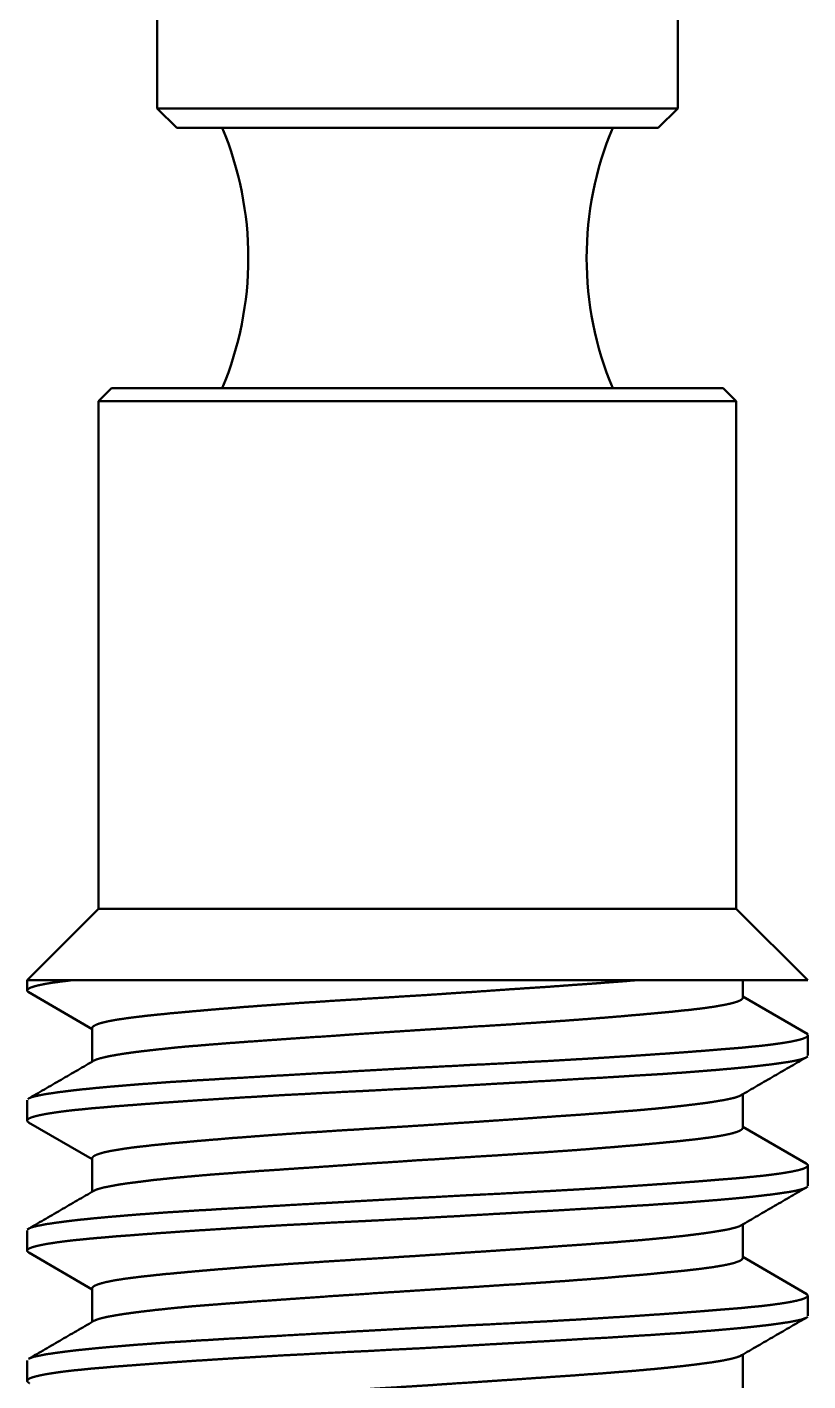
# Paper-space layout 'Layout1' of a CAD drawing. Header units: millimetres. Extents: x 0 to 420, y 0 to 297.
# Drawn here: x 111.19 to 117.19, y 140.27 to 150.67 of the extents above; entities that cross this region are included whole.
import ezdxf

# ---------------------------------------------------------------- set-up
doc = ezdxf.new("R2010")
doc.units = ezdxf.units.MM
doc.layers.add('170', color=7, linetype='Continuous', true_color=0xffffff)

psp = doc.layouts.get("Layout1")

# ---------------------------------------------------------------- linework, layer by layer
at = {"layer": '170', "color": 155, "linetype": 'Continuous', "lineweight": 50}
for p, q in [((112.191, 158.246), (112.191, 150.046)), ((116.191, 150.046), (116.191, 158.246)), ((112.191, 150.046), (112.341, 149.896)), ((116.041, 149.896), (116.191, 150.046)), ((111.741, 147.796), (111.841, 147.896)), ((116.641, 147.796), (116.541, 147.896)), ((111.741, 143.896), (111.741, 147.796)), ((116.641, 143.896), (116.641, 147.796)), ((111.191, 143.346), (111.741, 143.896)), ((117.191, 143.346), (116.641, 143.896)), ((111.191, 143.346), (111.191, 143.267)), ((111.199, 143.256), (111.691, 142.97)), ((116.691, 143.212), (116.691, 143.346)), ((117.191, 142.931), (116.691, 143.221)), ((111.691, 142.979), (111.691, 142.721)), ((117.191, 142.924), (117.183, 142.935)), ((117.191, 142.767), (117.191, 142.924)), ((111.191, 142.424), (111.191, 142.267)), ((116.691, 142.212), (116.691, 142.47)), ((111.202, 142.254), (111.691, 141.971)), ((117.179, 141.937), (116.691, 142.22)), ((111.691, 141.979), (111.691, 141.721)), ((117.191, 141.767), (117.191, 141.924)), ((111.191, 141.424), (111.191, 141.267)), ((116.691, 141.212), (116.691, 141.47)), ((111.204, 141.254), (111.691, 140.971)), ((117.184, 140.935), (116.691, 141.221)), ((111.691, 140.979), (111.691, 140.721)), ((117.191, 140.924), (117.177, 140.939)), ((117.191, 140.767), (117.191, 140.924)), ((116.691, 140.212), (116.691, 140.47)), ((111.191, 140.424), (111.191, 140.267))]:
    psp.add_line(p, q, dxfattribs=at)
for centre, start, end in [((110.291, 148.896), 337.3801, 22.6199), ((118.091, 148.896), 157.3801, 202.6199)]:
    psp.add_arc(centre, 2.6, start, end, dxfattribs=at)
for points, knots in [([(112.191, 150.046), (112.312, 150.046), (113.191, 150.046), (114.539, 150.046), (115.723, 150.046), (116.191, 150.046)], [0, 0, 0.030153, 0.25, 0.586824, 0.88302, 1, 1]), ([(114.191, 149.896), (113.483, 149.896), (112.482, 149.896), (112.341, 149.896)], [0, 0, 0.382684, 0.923877, 1, 1]), ([(116.041, 149.896), (115.901, 149.896), (114.899, 149.896), (114.191, 149.896)], [0, 0, 0.076118, 0.617314, 1, 1]), ([(111.841, 147.896), (112.29, 147.896), (113.465, 147.896), (114.918, 147.896), (115.573, 147.896), (116.426, 147.896), (116.541, 147.896)], [0, 0, 0.095491, 0.345493, 0.654509, 0.793893, 0.97553, 1, 1]), ([(116.641, 147.796), (116.521, 147.796), (115.631, 147.796), (114.948, 147.796), (113.434, 147.796), (112.751, 147.796), (111.861, 147.796), (111.741, 147.796)], [0, 0, 0.024471, 0.206109, 0.345492, 0.654508, 0.793893, 0.975529, 1, 1]), ([(111.741, 143.896), (111.861, 143.896), (112.751, 143.896), (113.434, 143.896), (114.948, 143.896), (116.173, 143.896), (116.641, 143.896)], [0, 0, 0.024471, 0.206107, 0.345492, 0.654508, 0.904508, 1, 1]), ([(111.528, 143.346), (111.45, 143.336), (111.383, 143.327), (111.325, 143.317), (111.277, 143.307), (111.257, 143.302), (111.24, 143.297), (111.225, 143.292), (111.213, 143.287), (111.197, 143.277), (111.191, 143.267)], [0, 0, 0.223372, 0.417884, 0.584084, 0.722172, 0.780714, 0.832244, 0.876762, 0.914185, 0.968295, 1, 1]), ([(111.191, 143.267), (111.195, 143.26), (111.206, 143.252), (111.206, 143.252)], [0, 0, 0.388037, 0.987453, 1, 1]), ([(111.528, 143.346), (112.599, 143.346), (113.324, 143.346), (114.902, 143.346), (116.284, 143.346), (117.086, 143.346), (117.191, 143.346)], [0, 0, 0.188996, 0.317055, 0.595784, 0.839735, 0.981324, 1, 1]), ([(115.862, 143.346), (115.758, 143.337), (115.648, 143.329), (115.535, 143.32), (115.416, 143.312), (115.294, 143.303), (115.169, 143.294), (115.041, 143.286), (114.779, 143.268), (114.61, 143.256), (114.541, 143.252), (114.439, 143.245), (114.37, 143.24), (114.233, 143.231), (114.096, 143.223), (113.959, 143.214), (113.788, 143.204), (113.754, 143.201), (113.686, 143.197), (113.552, 143.189), (113.421, 143.18), (113.292, 143.172), (113.165, 143.163), (113.041, 143.154), (112.98, 143.15), (112.92, 143.145), (112.861, 143.141), (112.803, 143.136), (112.691, 143.127), (112.584, 143.118), (112.482, 143.109), (112.384, 143.1), (112.337, 143.096), (112.314, 143.094), (112.291, 143.092), (112.247, 143.087), (112.204, 143.083), (112.124, 143.075), (112.05, 143.066), (111.983, 143.058), (111.922, 143.049), (111.907, 143.047), (111.893, 143.045), (111.88, 143.043), (111.867, 143.041), (111.842, 143.036), (111.82, 143.032), (111.78, 143.023), (111.747, 143.014), (111.722, 143.004), (111.704, 142.995), (111.698, 142.991), (111.694, 142.986), (111.691, 142.979)], [0, 0, 0.024937, 0.050992, 0.078167, 0.106479, 0.135715, 0.165558, 0.195997, 0.258654, 0.299032, 0.315365, 0.339868, 0.356203, 0.388871, 0.421544, 0.454214, 0.495059, 0.50322, 0.519439, 0.551425, 0.582817, 0.613615, 0.643824, 0.673434, 0.688015, 0.702375, 0.71645, 0.730241, 0.75698, 0.782605, 0.807115, 0.830501, 0.841767, 0.847288, 0.852718, 0.863283, 0.873463, 0.892679, 0.910382, 0.926583, 0.941268, 0.944702, 0.948042, 0.951283, 0.954422, 0.960371, 0.96588, 0.975606, 0.983637, 0.99001, 0.994774, 0.99659, 0.998065, 1, 1]), ([(111.705, 142.729), (111.725, 142.738), (111.752, 142.746), (111.787, 142.755), (111.796, 142.757), (111.807, 142.759), (111.818, 142.762), (111.829, 142.764), (111.853, 142.768), (111.879, 142.773), (111.935, 142.782), (111.999, 142.791), (112.07, 142.8), (112.147, 142.809), (112.168, 142.811), (112.189, 142.814), (112.21, 142.816), (112.232, 142.818), (112.276, 142.823), (112.322, 142.828), (112.418, 142.837), (112.519, 142.845), (112.626, 142.854), (112.738, 142.863), (112.796, 142.867), (112.915, 142.876), (113.1, 142.889), (113.357, 142.907), (113.559, 142.92), (113.697, 142.93), (113.904, 142.944), (114.043, 142.953), (114.183, 142.962), (114.323, 142.971), (114.394, 142.975), (114.534, 142.984), (114.741, 142.997), (114.876, 143.005), (115.009, 143.014), (115.141, 143.023), (115.206, 143.027), (115.27, 143.032), (115.333, 143.036), (115.395, 143.041), (115.516, 143.05), (115.632, 143.059), (115.744, 143.068), (115.852, 143.078), (115.904, 143.082), (115.954, 143.087), (116.004, 143.091), (116.051, 143.096), (116.142, 143.104), (116.226, 143.113), (116.304, 143.121), (116.376, 143.13), (116.409, 143.134), (116.441, 143.139), (116.471, 143.143), (116.499, 143.148), (116.549, 143.157), (116.592, 143.166), (116.627, 143.175), (116.655, 143.184), (116.666, 143.189), (116.675, 143.194), (116.682, 143.198), (116.687, 143.203), (116.691, 143.212)], [0, 0, 0.0045, 0.010091, 0.017189, 0.019206, 0.021319, 0.023522, 0.025812, 0.030657, 0.035847, 0.047265, 0.060059, 0.07423, 0.0898, 0.093914, 0.098115, 0.102387, 0.106731, 0.115621, 0.124784, 0.143916, 0.164122, 0.185399, 0.207763, 0.219354, 0.243125, 0.279999, 0.331421, 0.371692, 0.399083, 0.44043, 0.468169, 0.496047, 0.524066, 0.538126, 0.566077, 0.60727, 0.634257, 0.660862, 0.68708, 0.700044, 0.712844, 0.725425, 0.737786, 0.761863, 0.785083, 0.807443, 0.828939, 0.839359, 0.849509, 0.859339, 0.868855, 0.886952, 0.903811, 0.919438, 0.933817, 0.940538, 0.946911, 0.952908, 0.958534, 0.968683, 0.97738, 0.984642, 0.990476, 0.992864, 0.994897, 0.99658, 0.997945, 1, 1]), ([(111.203, 142.438), (111.206, 142.439), (111.224, 142.447), (111.249, 142.454), (111.281, 142.461), (111.321, 142.469), (111.343, 142.473), (111.367, 142.476), (111.393, 142.48), (111.42, 142.484), (111.48, 142.492), (111.546, 142.5), (111.618, 142.508), (111.697, 142.516), (111.738, 142.52), (111.782, 142.524), (111.826, 142.528), (111.873, 142.532), (111.969, 142.54), (112.07, 142.548), (112.177, 142.556), (112.288, 142.564), (112.403, 142.571), (112.524, 142.579), (112.555, 142.58), (112.618, 142.584), (112.713, 142.59), (112.909, 142.601), (113.043, 142.609), (113.319, 142.625), (113.461, 142.633), (113.534, 142.637), (113.606, 142.641), (113.897, 142.658), (114.043, 142.666), (114.19, 142.674), (114.337, 142.681), (114.521, 142.691), (114.595, 142.695), (114.704, 142.7), (114.919, 142.711), (115.061, 142.719), (115.2, 142.726), (115.337, 142.734), (115.405, 142.738), (115.473, 142.742), (115.539, 142.746), (115.605, 142.75), (115.733, 142.758), (115.857, 142.766), (115.977, 142.774), (116.092, 142.782), (116.204, 142.79), (116.258, 142.794), (116.311, 142.798), (116.413, 142.806), (116.51, 142.814), (116.6, 142.821), (116.684, 142.828), (116.763, 142.836), (116.836, 142.843), (116.853, 142.845), (116.87, 142.847), (116.886, 142.849), (116.903, 142.851), (116.933, 142.855), (116.962, 142.859), (117.015, 142.867), (117.062, 142.875), (117.101, 142.883), (117.133, 142.891), (117.147, 142.895), (117.158, 142.899), (117.168, 142.903), (117.177, 142.908), (117.188, 142.916), (117.191, 142.924)], [0, 0, 0.000536, 0.003768, 0.008112, 0.013597, 0.020247, 0.024019, 0.028081, 0.03241, 0.037006, 0.046987, 0.058012, 0.07008, 0.083195, 0.090147, 0.097365, 0.104854, 0.112579, 0.12864, 0.145512, 0.163183, 0.181656, 0.200929, 0.221018, 0.22617, 0.2366, 0.252475, 0.285023, 0.307304, 0.353267, 0.376953, 0.388965, 0.401008, 0.449374, 0.473674, 0.498049, 0.522503, 0.553175, 0.565406, 0.583596, 0.61943, 0.642916, 0.666083, 0.688926, 0.700226, 0.711445, 0.722533, 0.733449, 0.75476, 0.775383, 0.795328, 0.81459, 0.833167, 0.842194, 0.851046, 0.868044, 0.884059, 0.899102, 0.913182, 0.9263, 0.938447, 0.941331, 0.944152, 0.946913, 0.949607, 0.954774, 0.959651, 0.968547, 0.976313, 0.98296, 0.988494, 0.990847, 0.992925, 0.994729, 0.996261, 0.998536, 1, 1]), ([(117.183, 142.755), (117.177, 142.752), (117.159, 142.745), (117.134, 142.737), (117.102, 142.73), (117.062, 142.722), (117.04, 142.718), (117.016, 142.715), (116.99, 142.711), (116.963, 142.707), (116.903, 142.699), (116.837, 142.691), (116.765, 142.683), (116.686, 142.675), (116.645, 142.671), (116.601, 142.667), (116.556, 142.663), (116.51, 142.659), (116.414, 142.651), (116.312, 142.643), (116.206, 142.635), (116.095, 142.627), (115.979, 142.62), (115.859, 142.613), (115.828, 142.611), (115.765, 142.607), (115.67, 142.601), (115.474, 142.59), (115.203, 142.574), (114.993, 142.562), (114.921, 142.558), (114.849, 142.554), (114.777, 142.55), (114.486, 142.533), (114.34, 142.525), (114.193, 142.517), (114.046, 142.51), (113.862, 142.5), (113.788, 142.496), (113.679, 142.491), (113.463, 142.48), (113.322, 142.472), (113.183, 142.465), (113.045, 142.457), (112.978, 142.453), (112.843, 142.445), (112.778, 142.441), (112.65, 142.433), (112.526, 142.425), (112.406, 142.417), (112.29, 142.409), (112.179, 142.401), (112.125, 142.397), (112.071, 142.393), (111.969, 142.385), (111.873, 142.378), (111.783, 142.37), (111.698, 142.363), (111.62, 142.355), (111.547, 142.348), (111.53, 142.346), (111.513, 142.344), (111.496, 142.342), (111.48, 142.34), (111.449, 142.336), (111.42, 142.332), (111.367, 142.324), (111.321, 142.316), (111.282, 142.308), (111.25, 142.3), (111.236, 142.296), (111.224, 142.292), (111.214, 142.288), (111.206, 142.284), (111.195, 142.275), (111.191, 142.267)], [0, 0, 0.001117, 0.004349, 0.008689, 0.01417, 0.020818, 0.024588, 0.028646, 0.032973, 0.037567, 0.047541, 0.058561, 0.070622, 0.083728, 0.090675, 0.097892, 0.105374, 0.113094, 0.129148, 0.14601, 0.163671, 0.182131, 0.201395, 0.221471, 0.226621, 0.237044, 0.25291, 0.285438, 0.330442, 0.365419, 0.377315, 0.38932, 0.401356, 0.449694, 0.473979, 0.498342, 0.52278, 0.553436, 0.565659, 0.583839, 0.61965, 0.643123, 0.666277, 0.689108, 0.700402, 0.722696, 0.733605, 0.754902, 0.775515, 0.795447, 0.814697, 0.833263, 0.842287, 0.851132, 0.868121, 0.884125, 0.899162, 0.913234, 0.926343, 0.938482, 0.941364, 0.944185, 0.946943, 0.949635, 0.9548, 0.959675, 0.968567, 0.976326, 0.982969, 0.988502, 0.990854, 0.992929, 0.994732, 0.996262, 0.998538, 1, 1]), ([(116.681, 142.464), (116.657, 142.453), (116.651, 142.451), (116.644, 142.449), (116.637, 142.446), (116.63, 142.444), (116.614, 142.44), (116.596, 142.436), (116.554, 142.427), (116.506, 142.419), (116.451, 142.41), (116.389, 142.401), (116.355, 142.397), (116.319, 142.392), (116.282, 142.388), (116.244, 142.383), (116.162, 142.374), (116.075, 142.365), (115.982, 142.356), (115.884, 142.347), (115.858, 142.345), (115.832, 142.343), (115.806, 142.341), (115.779, 142.339), (115.725, 142.335), (115.67, 142.33), (115.557, 142.322), (115.441, 142.313), (115.32, 142.305), (115.196, 142.296), (115.132, 142.292), (115.067, 142.287), (114.937, 142.278), (114.671, 142.26), (114.399, 142.242), (114.261, 142.233), (114.123, 142.224), (113.986, 142.216), (113.715, 142.199), (113.581, 142.191), (113.448, 142.182), (113.382, 142.178), (113.317, 142.174), (113.189, 142.165), (113.065, 142.156), (112.945, 142.147), (112.828, 142.138), (112.771, 142.134), (112.714, 142.129), (112.659, 142.124), (112.605, 142.12), (112.501, 142.111), (112.403, 142.102), (112.31, 142.094), (112.222, 142.085), (112.181, 142.081), (112.14, 142.077), (112.121, 142.074), (112.101, 142.072), (112.083, 142.07), (112.064, 142.068), (111.995, 142.06), (111.933, 142.051), (111.878, 142.042), (111.829, 142.034), (111.808, 142.029), (111.788, 142.025), (111.77, 142.02), (111.753, 142.015), (111.727, 142.006), (111.707, 141.997), (111.696, 141.988), (111.691, 141.979), (111.691, 141.979)], [0, 0, 0.005331, 0.006595, 0.007953, 0.009396, 0.010926, 0.014247, 0.01791, 0.026273, 0.036013, 0.047137, 0.059663, 0.066461, 0.073587, 0.081009, 0.088719, 0.104999, 0.122421, 0.14098, 0.16069, 0.1658, 0.170983, 0.176235, 0.181547, 0.192316, 0.203279, 0.225783, 0.24905, 0.273078, 0.297875, 0.310565, 0.323442, 0.349478, 0.40244, 0.456583, 0.484103, 0.511646, 0.538983, 0.593032, 0.619747, 0.646253, 0.659386, 0.672347, 0.697746, 0.722457, 0.746486, 0.769831, 0.781244, 0.792483, 0.803532, 0.814314, 0.835049, 0.854693, 0.873252, 0.890727, 0.899057, 0.907109, 0.911033, 0.914882, 0.918646, 0.922325, 0.936172, 0.948652, 0.959788, 0.969578, 0.973971, 0.978027, 0.981743, 0.985104, 0.990732, 0.994961, 0.997903, 0.99986, 1, 1]), ([(111.191, 142.267), (111.195, 142.26), (111.206, 142.252), (111.21, 142.25)], [0, 0, 0.331767, 0.844261, 1, 1]), ([(111.701, 141.726), (111.705, 141.729), (111.714, 141.733), (111.724, 141.738), (111.751, 141.746), (111.785, 141.755), (111.827, 141.763), (111.876, 141.772), (111.903, 141.777), (111.932, 141.781), (111.963, 141.786), (111.996, 141.79), (112.067, 141.799), (112.145, 141.809), (112.228, 141.818), (112.317, 141.827), (112.413, 141.836), (112.515, 141.845), (112.622, 141.854), (112.734, 141.862), (112.849, 141.871), (112.969, 141.88), (113.222, 141.897), (113.487, 141.915), (113.759, 141.934), (114.038, 141.952), (114.179, 141.962), (114.319, 141.97), (114.596, 141.988), (114.871, 142.005), (115.005, 142.014), (115.071, 142.018), (115.137, 142.022), (115.264, 142.031), (115.389, 142.04), (115.51, 142.049), (115.627, 142.059), (115.685, 142.063), (115.741, 142.068), (115.795, 142.073), (115.848, 142.077), (115.95, 142.086), (116.047, 142.095), (116.138, 142.104), (116.223, 142.112), (116.243, 142.115), (116.263, 142.117), (116.283, 142.119), (116.302, 142.121), (116.339, 142.125), (116.374, 142.13), (116.438, 142.138), (116.496, 142.147), (116.547, 142.156), (116.59, 142.165), (116.6, 142.168), (116.609, 142.17), (116.618, 142.172), (116.626, 142.175), (116.641, 142.179), (116.654, 142.184), (116.674, 142.193), (116.687, 142.203), (116.691, 142.212)], [0, 0, 0.001098, 0.002981, 0.005228, 0.010806, 0.017822, 0.026281, 0.036187, 0.041687, 0.047554, 0.053796, 0.060408, 0.074632, 0.090088, 0.106762, 0.124648, 0.143756, 0.164099, 0.185491, 0.20773, 0.230803, 0.25471, 0.305042, 0.357809, 0.41199, 0.46759, 0.495673, 0.523589, 0.578912, 0.633558, 0.660386, 0.673542, 0.686529, 0.712004, 0.736808, 0.760942, 0.784396, 0.795818, 0.806967, 0.817835, 0.828425, 0.848784, 0.868049, 0.886214, 0.903268, 0.907352, 0.911347, 0.915252, 0.919068, 0.926434, 0.933449, 0.946437, 0.958041, 0.968263, 0.977097, 0.979083, 0.980975, 0.982772, 0.984472, 0.987591, 0.990338, 0.994755, 0.99783, 1, 1]), ([(111.199, 141.435), (111.206, 141.439), (111.224, 141.447), (111.249, 141.454), (111.281, 141.461), (111.321, 141.469), (111.343, 141.473), (111.367, 141.476), (111.393, 141.48), (111.42, 141.484), (111.48, 141.492), (111.546, 141.5), (111.618, 141.508), (111.697, 141.516), (111.738, 141.52), (111.782, 141.524), (111.826, 141.528), (111.873, 141.532), (111.969, 141.54), (112.07, 141.548), (112.177, 141.556), (112.288, 141.564), (112.403, 141.571), (112.524, 141.579), (112.555, 141.58), (112.618, 141.584), (112.713, 141.59), (112.909, 141.601), (113.18, 141.617), (113.39, 141.629), (113.461, 141.633), (113.534, 141.637), (113.606, 141.641), (113.897, 141.658), (114.043, 141.666), (114.19, 141.674), (114.337, 141.681), (114.521, 141.691), (114.595, 141.695), (114.704, 141.7), (114.919, 141.711), (115.061, 141.719), (115.2, 141.726), (115.337, 141.734), (115.405, 141.738), (115.539, 141.746), (115.605, 141.75), (115.733, 141.758), (115.857, 141.766), (115.977, 141.774), (116.092, 141.782), (116.204, 141.79), (116.258, 141.794), (116.311, 141.798), (116.413, 141.806), (116.51, 141.814), (116.6, 141.821), (116.684, 141.828), (116.763, 141.836), (116.836, 141.843), (116.853, 141.845), (116.87, 141.847), (116.886, 141.849), (116.903, 141.851), (116.933, 141.855), (116.962, 141.859), (117.015, 141.867), (117.062, 141.875), (117.101, 141.883), (117.133, 141.891), (117.147, 141.895), (117.158, 141.899), (117.168, 141.903), (117.177, 141.908), (117.188, 141.916), (117.191, 141.924)], [0, 0, 0.001422, 0.004652, 0.008992, 0.014471, 0.021115, 0.024885, 0.028942, 0.033268, 0.03786, 0.047832, 0.058847, 0.070904, 0.084008, 0.090953, 0.098166, 0.105648, 0.113366, 0.129413, 0.146269, 0.163925, 0.182381, 0.201638, 0.221709, 0.226856, 0.237277, 0.253138, 0.285657, 0.330645, 0.365613, 0.377506, 0.389507, 0.401539, 0.449863, 0.474141, 0.498494, 0.522926, 0.553571, 0.565792, 0.583965, 0.619767, 0.643233, 0.666379, 0.689202, 0.700492, 0.722779, 0.733685, 0.754978, 0.775582, 0.79551, 0.814755, 0.833315, 0.842334, 0.851178, 0.868161, 0.884161, 0.899191, 0.913259, 0.926366, 0.938502, 0.941383, 0.944201, 0.94696, 0.949651, 0.954814, 0.959686, 0.968575, 0.976334, 0.982975, 0.988504, 0.990855, 0.992932, 0.994734, 0.996264, 0.998537, 1, 1]), ([(117.191, 141.924), (117.188, 141.932), (117.177, 141.939), (117.172, 141.941)], [0, 0, 0.319253, 0.811847, 1, 1]), ([(117.184, 141.756), (117.177, 141.752), (117.159, 141.745), (117.134, 141.737), (117.102, 141.73), (117.062, 141.722), (117.04, 141.718), (117.016, 141.715), (116.99, 141.711), (116.963, 141.707), (116.903, 141.699), (116.837, 141.691), (116.765, 141.683), (116.686, 141.675), (116.645, 141.671), (116.601, 141.667), (116.556, 141.663), (116.51, 141.659), (116.414, 141.651), (116.312, 141.643), (116.206, 141.635), (116.095, 141.628), (115.979, 141.62), (115.859, 141.613), (115.828, 141.611), (115.765, 141.607), (115.67, 141.601), (115.474, 141.59), (115.34, 141.582), (115.064, 141.566), (114.921, 141.558), (114.849, 141.554), (114.777, 141.55), (114.486, 141.533), (114.34, 141.525), (114.193, 141.517), (114.046, 141.51), (113.862, 141.5), (113.788, 141.496), (113.679, 141.491), (113.463, 141.48), (113.322, 141.472), (113.183, 141.465), (113.045, 141.457), (112.978, 141.453), (112.91, 141.449), (112.843, 141.445), (112.778, 141.441), (112.65, 141.433), (112.526, 141.425), (112.406, 141.417), (112.29, 141.409), (112.179, 141.401), (112.125, 141.397), (112.071, 141.393), (111.969, 141.385), (111.873, 141.378), (111.783, 141.37), (111.698, 141.363), (111.62, 141.355), (111.547, 141.348), (111.53, 141.346), (111.513, 141.344), (111.496, 141.342), (111.48, 141.34), (111.449, 141.336), (111.42, 141.332), (111.367, 141.324), (111.321, 141.316), (111.282, 141.308), (111.25, 141.3), (111.236, 141.296), (111.224, 141.292), (111.214, 141.288), (111.206, 141.284), (111.195, 141.275), (111.191, 141.267)], [0, 0, 0.001347, 0.004579, 0.008918, 0.014398, 0.021044, 0.024813, 0.02887, 0.033196, 0.037789, 0.047761, 0.058778, 0.070836, 0.083939, 0.090885, 0.0981, 0.105581, 0.113299, 0.129349, 0.146207, 0.163864, 0.18232, 0.20158, 0.221651, 0.2268, 0.23722, 0.253082, 0.285603, 0.307868, 0.353792, 0.377459, 0.389461, 0.401494, 0.449821, 0.474101, 0.498458, 0.52289, 0.553539, 0.565759, 0.583935, 0.619738, 0.643206, 0.666354, 0.68918, 0.700471, 0.711678, 0.72276, 0.733667, 0.754959, 0.775567, 0.795494, 0.81474, 0.833302, 0.842323, 0.851166, 0.868152, 0.884152, 0.899185, 0.913254, 0.92636, 0.938496, 0.941378, 0.944198, 0.946955, 0.949647, 0.95481, 0.959684, 0.968574, 0.976332, 0.982973, 0.988504, 0.990856, 0.99293, 0.994733, 0.996263, 0.998538, 1, 1]), ([(116.682, 141.465), (116.661, 141.454), (116.636, 141.446), (116.604, 141.438), (116.585, 141.433), (116.564, 141.429), (116.552, 141.427), (116.541, 141.425), (116.529, 141.423), (116.516, 141.421), (116.462, 141.412), (116.402, 141.403), (116.334, 141.394), (116.26, 141.385), (116.221, 141.38), (116.18, 141.376), (116.159, 141.374), (116.137, 141.371), (116.115, 141.369), (116.093, 141.367), (116.001, 141.358), (115.903, 141.349), (115.801, 141.341), (115.694, 141.332), (115.638, 141.328), (115.581, 141.324), (115.464, 141.315), (115.344, 141.307), (115.22, 141.298), (114.965, 141.28), (114.833, 141.271), (114.698, 141.262), (114.426, 141.244), (114.29, 141.235), (114.153, 141.226), (114.084, 141.222), (113.981, 141.215), (113.912, 141.211), (113.741, 141.201), (113.607, 141.192), (113.474, 141.184), (113.344, 141.175), (113.28, 141.171), (113.216, 141.167), (113.185, 141.165), (113.122, 141.16), (113.09, 141.158), (112.968, 141.149), (112.85, 141.14), (112.737, 141.131), (112.628, 141.122), (112.523, 141.113), (112.422, 141.104), (112.328, 141.095), (112.239, 141.087), (112.156, 141.078), (112.08, 141.07), (112.009, 141.061), (111.945, 141.053), (111.93, 141.051), (111.916, 141.048), (111.902, 141.046), (111.888, 141.044), (111.862, 141.04), (111.838, 141.035), (111.795, 141.026), (111.76, 141.017), (111.732, 141.008), (111.711, 140.999), (111.707, 140.997), (111.703, 140.994), (111.7, 140.992), (111.697, 140.99), (111.694, 140.985), (111.692, 140.981), (111.691, 140.979)], [0, 0, 0.004583, 0.009822, 0.016485, 0.020363, 0.024611, 0.026875, 0.029225, 0.031657, 0.034173, 0.04506, 0.057251, 0.070745, 0.085545, 0.093439, 0.101666, 0.105907, 0.110222, 0.114604, 0.119047, 0.137458, 0.156873, 0.177284, 0.198693, 0.209776, 0.221114, 0.244487, 0.268492, 0.293077, 0.343981, 0.370304, 0.397169, 0.451329, 0.478542, 0.505845, 0.519532, 0.540101, 0.553842, 0.587863, 0.614611, 0.640951, 0.666881, 0.679691, 0.692398, 0.698713, 0.711265, 0.717493, 0.741867, 0.765366, 0.788001, 0.80978, 0.830695, 0.850731, 0.869692, 0.887412, 0.903916, 0.919209, 0.93329, 0.946143, 0.94916, 0.95209, 0.954927, 0.957672, 0.962894, 0.967758, 0.97643, 0.983707, 0.989608, 0.994149, 0.995079, 0.995928, 0.996694, 0.997386, 0.99856, 0.999523, 1, 1]), ([(111.191, 141.267), (111.195, 141.26), (111.206, 141.252), (111.211, 141.25)], [0, 0, 0.314673, 0.800544, 1, 1]), ([(111.711, 140.732), (111.723, 140.737), (111.75, 140.746), (111.783, 140.754), (111.803, 140.759), (111.825, 140.763), (111.849, 140.767), (111.874, 140.772), (111.931, 140.781), (111.994, 140.79), (112.064, 140.799), (112.141, 140.808), (112.181, 140.813), (112.224, 140.817), (112.268, 140.822), (112.314, 140.827), (112.41, 140.836), (112.511, 140.845), (112.617, 140.853), (112.728, 140.862), (112.785, 140.866), (112.904, 140.875), (113.09, 140.888), (113.347, 140.906), (113.547, 140.92), (113.685, 140.929), (113.893, 140.943), (114.032, 140.952), (114.172, 140.961), (114.312, 140.97), (114.452, 140.979), (114.522, 140.983), (114.592, 140.987), (114.73, 140.996), (114.866, 141.005), (114.999, 141.013), (115.13, 141.022), (115.195, 141.026), (115.259, 141.031), (115.322, 141.035), (115.385, 141.04), (115.506, 141.049), (115.623, 141.058), (115.735, 141.068), (115.843, 141.077), (115.895, 141.081), (115.971, 141.088), (115.995, 141.09), (116.043, 141.095), (116.135, 141.104), (116.22, 141.112), (116.298, 141.121), (116.37, 141.129), (116.404, 141.134), (116.436, 141.138), (116.451, 141.14), (116.466, 141.142), (116.48, 141.145), (116.494, 141.147), (116.545, 141.156), (116.589, 141.165), (116.625, 141.174), (116.653, 141.184), (116.664, 141.188), (116.674, 141.193), (116.677, 141.195), (116.681, 141.198), (116.684, 141.2), (116.686, 141.202), (116.691, 141.212)], [0, 0, 0.002692, 0.008168, 0.015117, 0.019155, 0.023577, 0.028387, 0.033563, 0.044944, 0.057669, 0.071731, 0.087133, 0.095338, 0.103882, 0.112773, 0.121971, 0.14114, 0.161325, 0.182516, 0.204715, 0.216195, 0.239931, 0.276993, 0.328397, 0.368421, 0.395816, 0.437449, 0.465269, 0.493136, 0.521052, 0.549015, 0.563015, 0.576984, 0.604567, 0.631673, 0.65831, 0.684475, 0.697381, 0.710168, 0.722835, 0.735344, 0.759657, 0.783021, 0.805453, 0.826952, 0.837348, 0.8525, 0.857431, 0.867086, 0.88541, 0.902425, 0.918149, 0.932587, 0.939321, 0.945731, 0.948814, 0.951815, 0.954729, 0.957553, 0.967895, 0.976736, 0.984111, 0.990039, 0.992473, 0.994558, 0.995474, 0.996307, 0.997061, 0.997738, 1, 1]), ([(111.209, 140.44), (111.249, 140.454), (111.281, 140.461), (111.321, 140.469), (111.343, 140.473), (111.367, 140.476), (111.393, 140.48), (111.42, 140.484), (111.48, 140.492), (111.546, 140.5), (111.618, 140.508), (111.697, 140.516), (111.738, 140.52), (111.782, 140.524), (111.826, 140.528), (111.873, 140.532), (111.969, 140.54), (112.07, 140.548), (112.177, 140.556), (112.288, 140.564), (112.403, 140.571), (112.524, 140.579), (112.555, 140.58), (112.618, 140.584), (112.713, 140.59), (112.909, 140.601), (113.18, 140.617), (113.39, 140.629), (113.498, 140.635), (113.57, 140.639), (113.751, 140.65), (114.043, 140.666), (114.19, 140.674), (114.337, 140.681), (114.521, 140.691), (114.595, 140.695), (114.704, 140.7), (114.919, 140.711), (115.061, 140.719), (115.2, 140.726), (115.337, 140.734), (115.405, 140.738), (115.539, 140.746), (115.605, 140.75), (115.733, 140.758), (115.857, 140.766), (115.977, 140.774), (116.092, 140.782), (116.204, 140.79), (116.258, 140.794), (116.311, 140.798), (116.413, 140.806), (116.51, 140.814), (116.6, 140.821), (116.684, 140.828), (116.763, 140.836), (116.836, 140.843), (116.853, 140.845), (116.87, 140.847), (116.886, 140.849), (116.903, 140.851), (116.933, 140.855), (116.962, 140.859), (117.015, 140.867), (117.062, 140.875), (117.101, 140.883), (117.133, 140.891), (117.147, 140.895), (117.158, 140.899), (117.168, 140.903), (117.177, 140.908), (117.188, 140.916), (117.191, 140.924)], [0, 0, 0.007095, 0.012585, 0.019242, 0.023018, 0.027084, 0.031418, 0.036018, 0.046009, 0.057046, 0.069126, 0.082254, 0.089214, 0.096439, 0.103936, 0.111668, 0.127746, 0.144635, 0.162325, 0.180816, 0.20011, 0.220219, 0.225376, 0.235817, 0.251708, 0.28429, 0.329364, 0.364399, 0.382317, 0.394363, 0.424563, 0.473134, 0.497534, 0.522013, 0.552717, 0.564961, 0.583169, 0.619039, 0.64255, 0.665741, 0.688607, 0.699919, 0.722249, 0.733176, 0.754508, 0.775153, 0.795118, 0.8144, 0.832996, 0.842032, 0.850893, 0.867908, 0.88394, 0.898998, 0.913093, 0.926225, 0.938384, 0.941271, 0.944094, 0.946859, 0.949555, 0.954728, 0.959609, 0.968515, 0.976289, 0.982943, 0.988482, 0.990838, 0.992918, 0.994724, 0.996257, 0.998535, 1, 1]), ([(117.184, 140.756), (117.177, 140.752), (117.159, 140.745), (117.134, 140.737), (117.102, 140.73), (117.062, 140.722), (117.04, 140.718), (117.016, 140.715), (116.99, 140.711), (116.963, 140.707), (116.903, 140.699), (116.837, 140.691), (116.765, 140.683), (116.686, 140.675), (116.645, 140.671), (116.601, 140.667), (116.556, 140.663), (116.51, 140.659), (116.414, 140.651), (116.312, 140.643), (116.206, 140.635), (116.095, 140.628), (115.979, 140.62), (115.859, 140.613), (115.828, 140.611), (115.765, 140.607), (115.67, 140.601), (115.474, 140.59), (115.34, 140.582), (115.064, 140.566), (114.921, 140.558), (114.849, 140.554), (114.777, 140.55), (114.486, 140.533), (114.34, 140.525), (114.193, 140.517), (114.046, 140.51), (113.862, 140.5), (113.788, 140.496), (113.679, 140.491), (113.463, 140.48), (113.322, 140.472), (113.183, 140.465), (113.045, 140.457), (112.978, 140.453), (112.91, 140.449), (112.843, 140.445), (112.778, 140.441), (112.65, 140.433), (112.526, 140.425), (112.406, 140.417), (112.29, 140.409), (112.179, 140.401), (112.125, 140.397), (112.071, 140.393), (111.969, 140.385), (111.873, 140.378), (111.783, 140.37), (111.698, 140.363), (111.62, 140.355), (111.547, 140.348), (111.53, 140.346), (111.513, 140.344), (111.496, 140.342), (111.48, 140.34), (111.449, 140.336), (111.42, 140.332), (111.367, 140.324), (111.321, 140.316), (111.282, 140.308), (111.25, 140.3), (111.236, 140.296), (111.224, 140.292), (111.214, 140.288), (111.206, 140.284), (111.195, 140.275), (111.191, 140.267)], [0, 0, 0.001299, 0.004531, 0.00887, 0.01435, 0.020997, 0.024767, 0.028823, 0.03315, 0.037743, 0.047715, 0.058733, 0.070792, 0.083895, 0.090842, 0.098057, 0.105538, 0.113256, 0.129307, 0.146166, 0.163824, 0.182281, 0.201541, 0.221613, 0.226763, 0.237183, 0.253046, 0.285569, 0.307835, 0.35376, 0.377429, 0.389432, 0.401465, 0.449795, 0.474076, 0.498434, 0.522867, 0.553518, 0.565738, 0.583915, 0.61972, 0.643188, 0.666338, 0.689165, 0.700456, 0.711665, 0.722746, 0.733654, 0.754947, 0.775556, 0.795484, 0.814731, 0.833294, 0.842315, 0.851159, 0.868145, 0.884146, 0.89918, 0.913249, 0.926356, 0.938493, 0.941375, 0.944195, 0.946953, 0.949644, 0.954808, 0.959682, 0.968572, 0.97633, 0.982972, 0.988504, 0.990855, 0.99293, 0.994733, 0.996263, 0.998538, 1, 1]), ([(116.681, 140.464), (116.674, 140.46), (116.67, 140.458), (116.665, 140.456), (116.641, 140.448), (116.61, 140.439), (116.572, 140.431), (116.527, 140.422), (116.502, 140.418), (116.474, 140.414), (116.46, 140.411), (116.445, 140.409), (116.43, 140.407), (116.414, 140.405), (116.348, 140.396), (116.275, 140.387), (116.197, 140.378), (116.112, 140.369), (116.021, 140.36), (115.924, 140.351), (115.822, 140.342), (115.715, 140.334), (115.604, 140.325), (115.489, 140.317), (115.37, 140.308), (115.246, 140.3), (115.183, 140.295), (115.119, 140.291), (114.99, 140.282), (114.726, 140.264), (114.592, 140.255), (114.42, 140.244), (114.351, 140.239), (114.248, 140.232), (114.179, 140.228), (114.042, 140.219), (113.77, 140.202), (113.635, 140.194), (113.501, 140.186), (113.369, 140.177), (113.241, 140.168), (113.116, 140.16), (112.994, 140.151), (112.875, 140.142), (112.817, 140.137), (112.759, 140.133), (112.703, 140.128), (112.649, 140.124), (112.543, 140.115), (112.443, 140.106), (112.347, 140.097), (112.257, 140.088), (112.236, 140.086), (112.214, 140.084), (112.193, 140.082), (112.172, 140.08), (112.132, 140.076), (112.094, 140.072), (112.023, 140.063), (111.958, 140.055), (111.9, 140.046), (111.848, 140.037), (111.836, 140.035), (111.825, 140.033), (111.814, 140.03), (111.804, 140.028), (111.784, 140.024), (111.766, 140.019), (111.737, 140.01), (111.714, 140.001), (111.7, 139.992), (111.692, 139.983), (111.691, 139.979)], [0, 0, 0.001581, 0.002534, 0.003573, 0.008573, 0.014959, 0.022732, 0.031909, 0.037028, 0.042505, 0.045377, 0.048342, 0.051398, 0.054541, 0.067896, 0.08246, 0.098218, 0.115171, 0.13332, 0.15269, 0.173103, 0.19437, 0.216476, 0.239419, 0.263201, 0.287833, 0.300443, 0.313159, 0.338877, 0.391463, 0.418327, 0.452453, 0.466219, 0.486813, 0.500505, 0.527797, 0.582031, 0.608966, 0.635701, 0.661862, 0.687415, 0.712361, 0.736706, 0.760441, 0.772078, 0.783517, 0.794696, 0.805616, 0.826683, 0.846728, 0.865752, 0.883746, 0.888083, 0.892352, 0.896558, 0.900684, 0.908683, 0.916344, 0.930665, 0.943669, 0.955363, 0.965743, 0.968133, 0.970437, 0.972662, 0.974798, 0.978794, 0.982422, 0.9886, 0.993378, 0.996833, 0.999139, 1, 1]), ([(111.191, 140.267), (111.195, 140.26), (111.206, 140.252), (111.21, 140.25)], [0, 0, 0.331546, 0.843471, 1, 1])]:
    psp.add_open_spline(points, degree=1, knots=knots, dxfattribs=at)
for points in [[(111.528, 143.346), (111.191, 143.346)], [(116.676, 142.462), (117.19, 142.76)], [(111.709, 142.731), (111.196, 142.433)], [(111.705, 141.729), (111.191, 141.43)], [(116.677, 141.462), (117.191, 141.761)], [(116.677, 140.462), (117.191, 140.76)], [(111.716, 140.735), (111.201, 140.436)]]:
    psp.add_open_spline(points, degree=1, dxfattribs=at)

doc.saveas('drawing.dxf')
